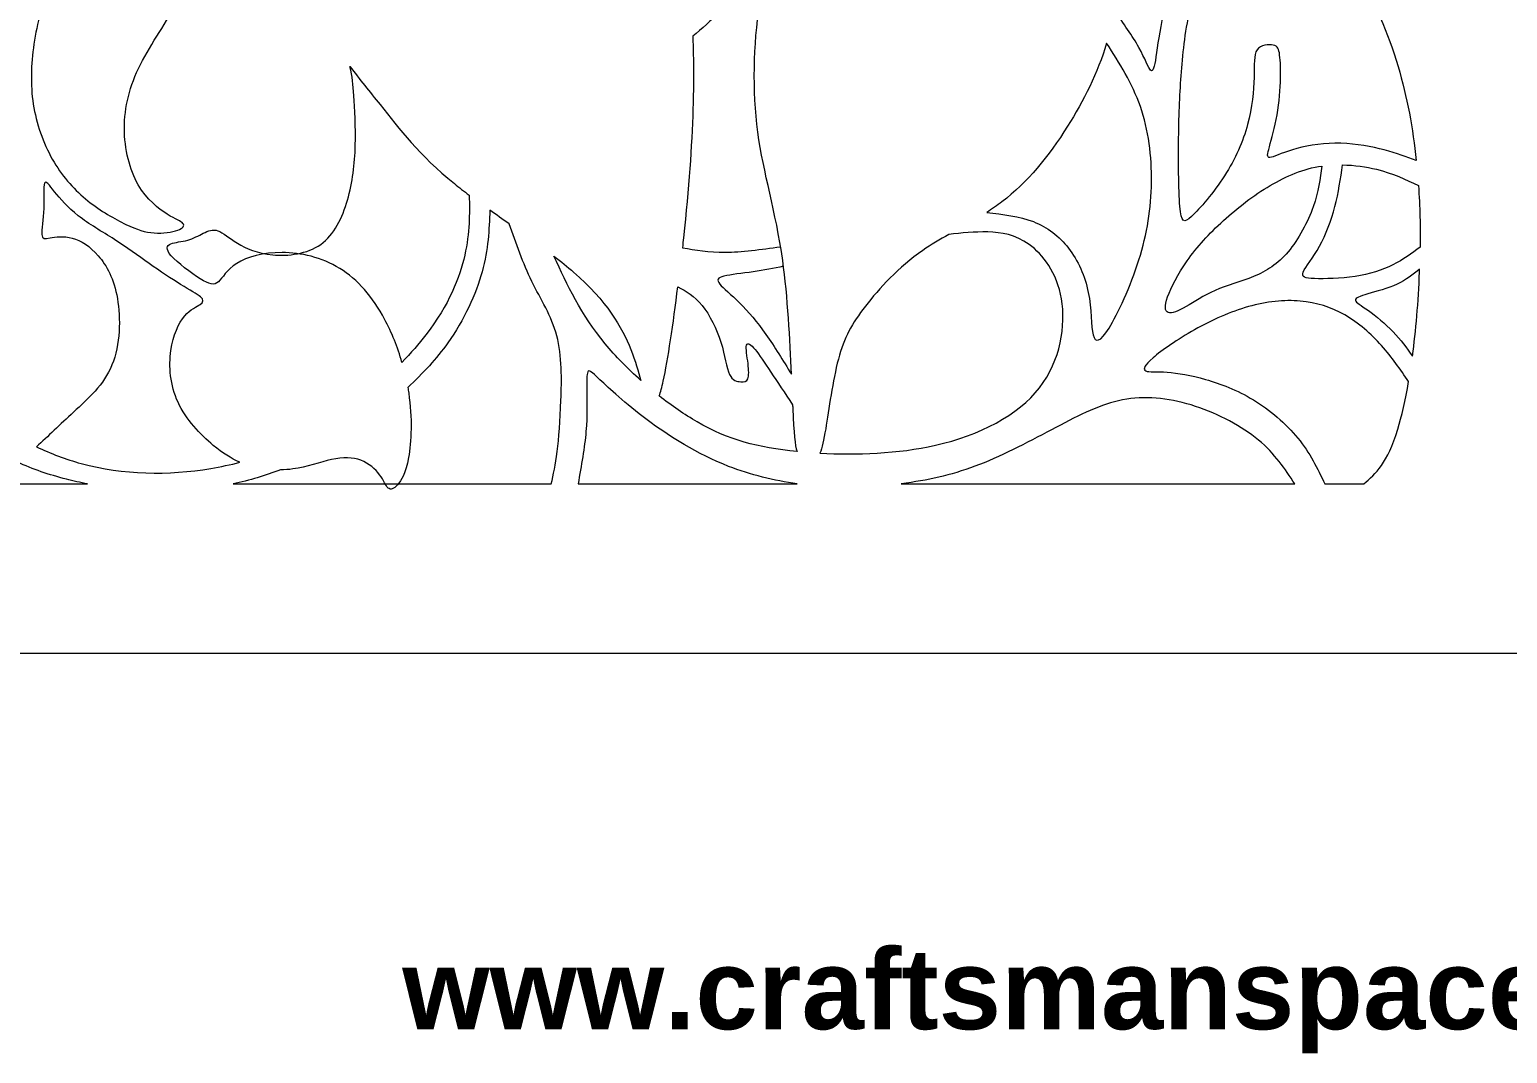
# Model space of a CAD drawing. Header units: millimetres. Extents: x -101 to 100, y -2 to 86.
# Drawn here: x -55.9 to -0.8, y -2.1 to 36.1 of the extents above; entities that cross this region are included whole.
import ezdxf

# ---------------------------------------------------------------- set-up
doc = ezdxf.new("R2010")
doc.units = ezdxf.units.MM
doc.header["$MEASUREMENT"] = 0
doc.layers.add('Layer 1', color=7, linetype='Continuous')

msp = doc.modelspace()

# ---------------------------------------------------------------- linework, layer by layer
at = {"layer": 'Layer 1', "lineweight": 9}
for points, knots in [([(-0.752, 86.205), (-3.659, 86.205), (-6.567, 86.205), (-11.62, 85.466), (-11.62, 85.466), (-16.674, 84.728), (-23.874, 83.251), (-31.419, 81.174), (-31.419, 81.174), (-38.965, 79.097), (-46.857, 76.421), (-54.61, 74.436), (-54.61, 74.436), (-62.364, 72.452), (-69.979, 71.159), (-76.671, 71.113), (-76.671, 71.113), (-83.363, 71.067), (-89.132, 72.267), (-93.101, 73.536), (-93.101, 73.536), (-97.07, 74.805), (-99.239, 76.144), (-101.408, 77.482), (-101.408, 77.482), (-101.408, 77.482), (-101.408, 12.824), (-101.408, 12.824), (-101.408, 12.824), (-101.408, 12.824), (-0.752, 12.824), (-0.752, 12.824), (-0.752, 12.824), (-0.752, 12.824), (99.904, 12.824), (99.904, 12.824), (99.904, 12.824), (99.904, 12.824), (99.904, 77.482), (99.904, 77.482), (99.904, 77.482), (97.735, 76.144), (95.566, 74.805), (91.597, 73.536), (91.597, 73.536), (87.628, 72.267), (81.859, 71.067), (75.167, 71.113), (75.167, 71.113), (68.475, 71.159), (60.86, 72.452), (53.106, 74.436), (53.106, 74.436), (45.353, 76.421), (37.461, 79.097), (29.915, 81.174), (29.915, 81.174), (22.37, 83.251), (15.17, 84.728), (10.116, 85.466), (10.116, 85.466), (5.063, 86.205), (2.155, 86.205), (-0.752, 86.205)], [0, 0, 0, 0, 0.058824, 0.058824, 0.058824, 0.058824, 0.117647, 0.117647, 0.117647, 0.117647, 0.176471, 0.176471, 0.176471, 0.176471, 0.235294, 0.235294, 0.235294, 0.235294, 0.294118, 0.294118, 0.294118, 0.294118, 0.352941, 0.352941, 0.352941, 0.352941, 0.411765, 0.411765, 0.411765, 0.411765, 0.470588, 0.470588, 0.470588, 0.470588, 0.529412, 0.529412, 0.529412, 0.529412, 0.588235, 0.588235, 0.588235, 0.588235, 0.647059, 0.647059, 0.647059, 0.647059, 0.705882, 0.705882, 0.705882, 0.705882, 0.764706, 0.764706, 0.764706, 0.764706, 0.823529, 0.823529, 0.823529, 0.823529, 0.882353, 0.882353, 0.882353, 0.882353, 1, 1, 1, 1]), ([(-9.144, 42.218), (-9.57, 42), (-9.996, 41.782), (-10.379, 41.503), (-10.379, 41.503), (-10.762, 41.224), (-11.102, 40.884), (-11.336, 40.659), (-11.336, 40.659), (-11.57, 40.434), (-11.697, 40.324), (-11.795, 40.342), (-11.795, 40.342), (-11.893, 40.359), (-11.962, 40.503), (-12.037, 40.74), (-12.037, 40.74), (-12.112, 40.976), (-12.193, 41.305), (-12.23, 41.608), (-12.23, 41.608), (-12.268, 41.911), (-12.262, 42.188), (-12.308, 42.332), (-12.308, 42.332), (-12.354, 42.476), (-12.452, 42.488), (-12.582, 42.482), (-12.582, 42.482), (-12.712, 42.476), (-12.874, 42.453), (-12.943, 42.309), (-12.943, 42.309), (-13.012, 42.165), (-12.989, 41.899), (-12.925, 41.576), (-12.925, 41.576), (-12.862, 41.253), (-12.758, 40.872), (-12.672, 40.503), (-12.672, 40.503), (-12.585, 40.134), (-12.516, 39.776), (-12.576, 39.439), (-12.576, 39.439), (-12.637, 39.101), (-12.827, 38.784), (-13.032, 38.328), (-13.032, 38.328), (-13.237, 37.873), (-13.456, 37.278), (-13.6, 36.687), (-13.6, 36.687), (-13.745, 36.096), (-13.814, 35.507), (-13.874, 35.115), (-13.874, 35.115), (-13.935, 34.723), (-13.987, 34.526), (-14.073, 34.607), (-14.073, 34.607), (-14.16, 34.688), (-14.281, 35.046), (-14.514, 35.465), (-14.514, 35.465), (-14.746, 35.885), (-15.091, 36.366), (-15.435, 36.847), (-15.435, 36.847), (-15.253, 37.994), (-15.275, 39.151), (-15.422, 40.061), (-15.422, 40.061), (-15.595, 41.134), (-15.941, 41.86), (-16.131, 42.328), (-16.131, 42.328), (-16.322, 42.795), (-16.356, 43.003), (-16.287, 43.135), (-16.287, 43.135), (-16.218, 43.268), (-16.045, 43.326), (-15.756, 43.228), (-15.756, 43.228), (-15.468, 43.13), (-15.064, 42.876), (-14.885, 42.916), (-14.885, 42.916), (-14.706, 42.956), (-14.753, 43.291), (-14.937, 43.666), (-14.937, 43.666), (-15.122, 44.041), (-15.445, 44.456), (-15.756, 44.987), (-15.756, 44.987), (-16.068, 45.518), (-16.368, 46.164), (-16.714, 46.741), (-16.714, 46.741), (-16.931, 47.103), (-17.166, 47.438), (-17.494, 47.705), (-17.494, 47.705), (-17.361, 47.674), (-17.23, 47.641), (-17.1, 47.606), (-17.1, 47.606), (-15.652, 47.22), (-14.429, 46.643), (-12.992, 45.639), (-12.992, 45.639), (-11.556, 44.635), (-9.906, 43.204), (-8.412, 41.358), (-8.412, 41.358), (-6.918, 39.512), (-5.579, 37.251), (-4.835, 34.753), (-4.835, 34.753), (-4.496, 33.613), (-4.28, 32.424), (-4.154, 31.236), (-4.154, 31.236), (-4.519, 31.374), (-4.883, 31.511), (-5.35, 31.634), (-5.35, 31.634), (-5.818, 31.757), (-6.389, 31.867), (-6.972, 31.881), (-6.972, 31.881), (-7.555, 31.896), (-8.149, 31.815), (-8.61, 31.691), (-8.61, 31.691), (-9.072, 31.567), (-9.401, 31.4), (-9.565, 31.359), (-9.565, 31.359), (-9.729, 31.319), (-9.729, 31.406), (-9.666, 31.654), (-9.666, 31.654), (-9.602, 31.902), (-9.476, 32.311), (-9.386, 32.77), (-9.386, 32.77), (-9.297, 33.228), (-9.245, 33.736), (-9.227, 34.166), (-9.227, 34.166), (-9.21, 34.596), (-9.228, 34.948), (-9.256, 35.176), (-9.256, 35.176), (-9.285, 35.403), (-9.326, 35.507), (-9.496, 35.548), (-9.496, 35.548), (-9.666, 35.588), (-9.966, 35.565), (-10.099, 35.375), (-10.099, 35.375), (-10.231, 35.184), (-10.197, 34.826), (-10.208, 34.336), (-10.208, 34.336), (-10.22, 33.846), (-10.278, 33.223), (-10.451, 32.585), (-10.451, 32.585), (-10.624, 31.948), (-10.912, 31.296), (-11.316, 30.667), (-11.316, 30.667), (-11.72, 30.038), (-12.239, 29.432), (-12.542, 29.153), (-12.542, 29.153), (-12.845, 28.873), (-12.931, 28.919), (-12.98, 29.528), (-12.98, 29.528), (-13.029, 30.136), (-13.041, 31.307), (-13.026, 32.251), (-13.026, 32.251), (-13.012, 33.194), (-12.972, 33.909), (-12.908, 34.694), (-12.908, 34.694), (-12.845, 35.478), (-12.758, 36.332), (-12.519, 37.16), (-12.519, 37.16), (-12.279, 37.988), (-11.887, 38.79), (-11.44, 39.421), (-11.44, 39.421), (-10.993, 40.053), (-10.491, 40.515), (-10.021, 40.862), (-10.021, 40.862), (-9.551, 41.21), (-9.114, 41.444), (-8.676, 41.678)], [0, 0, 0, 0, 0.018868, 0.018868, 0.018868, 0.018868, 0.037736, 0.037736, 0.037736, 0.037736, 0.056604, 0.056604, 0.056604, 0.056604, 0.075472, 0.075472, 0.075472, 0.075472, 0.09434, 0.09434, 0.09434, 0.09434, 0.113208, 0.113208, 0.113208, 0.113208, 0.132075, 0.132075, 0.132075, 0.132075, 0.150943, 0.150943, 0.150943, 0.150943, 0.169811, 0.169811, 0.169811, 0.169811, 0.188679, 0.188679, 0.188679, 0.188679, 0.207547, 0.207547, 0.207547, 0.207547, 0.226415, 0.226415, 0.226415, 0.226415, 0.245283, 0.245283, 0.245283, 0.245283, 0.264151, 0.264151, 0.264151, 0.264151, 0.283019, 0.283019, 0.283019, 0.283019, 0.301887, 0.301887, 0.301887, 0.301887, 0.320755, 0.320755, 0.320755, 0.320755, 0.339623, 0.339623, 0.339623, 0.339623, 0.358491, 0.358491, 0.358491, 0.358491, 0.377358, 0.377358, 0.377358, 0.377358, 0.396226, 0.396226, 0.396226, 0.396226, 0.415094, 0.415094, 0.415094, 0.415094, 0.433962, 0.433962, 0.433962, 0.433962, 0.45283, 0.45283, 0.45283, 0.45283, 0.471698, 0.471698, 0.471698, 0.471698, 0.490566, 0.490566, 0.490566, 0.490566, 0.509434, 0.509434, 0.509434, 0.509434, 0.528302, 0.528302, 0.528302, 0.528302, 0.54717, 0.54717, 0.54717, 0.54717, 0.566038, 0.566038, 0.566038, 0.566038, 0.584906, 0.584906, 0.584906, 0.584906, 0.603774, 0.603774, 0.603774, 0.603774, 0.622642, 0.622642, 0.622642, 0.622642, 0.641509, 0.641509, 0.641509, 0.641509, 0.660377, 0.660377, 0.660377, 0.660377, 0.679245, 0.679245, 0.679245, 0.679245, 0.698113, 0.698113, 0.698113, 0.698113, 0.716981, 0.716981, 0.716981, 0.716981, 0.735849, 0.735849, 0.735849, 0.735849, 0.754717, 0.754717, 0.754717, 0.754717, 0.773585, 0.773585, 0.773585, 0.773585, 0.792453, 0.792453, 0.792453, 0.792453, 0.811321, 0.811321, 0.811321, 0.811321, 0.830189, 0.830189, 0.830189, 0.830189, 0.849057, 0.849057, 0.849057, 0.849057, 0.867925, 0.867925, 0.867925, 0.867925, 0.886792, 0.886792, 0.886792, 0.886792, 0.90566, 0.90566, 0.90566, 0.90566, 0.924528, 0.924528, 0.924528, 0.924528, 0.943396, 0.943396, 0.943396, 0.943396, 0.962264, 0.962264, 0.962264, 0.962264, 1, 1, 1, 1]), ([(-45.871, 41.159), (-45.861, 40.599), (-45.829, 40.022), (-45.766, 39.466), (-45.766, 39.466), (-45.683, 38.723), (-45.544, 38.016), (-45.334, 37.352), (-45.334, 37.352), (-45.812, 37.86), (-46.402, 38.345), (-46.974, 38.725), (-46.974, 38.725), (-47.764, 39.25), (-48.52, 39.573), (-49.033, 39.717), (-49.033, 39.717), (-49.547, 39.862), (-49.818, 39.827), (-49.925, 39.691), (-49.925, 39.691), (-50.031, 39.556), (-49.974, 39.319), (-49.985, 38.898), (-49.985, 38.898), (-49.997, 38.477), (-50.078, 37.871), (-50.424, 37.159), (-50.424, 37.159), (-50.77, 36.446), (-51.381, 35.627), (-51.785, 34.822), (-51.785, 34.822), (-52.189, 34.018), (-52.385, 33.227), (-52.385, 32.445), (-52.385, 32.445), (-52.385, 31.664), (-52.189, 30.891), (-51.869, 30.334), (-51.869, 30.334), (-51.549, 29.777), (-51.104, 29.437), (-50.784, 29.235), (-50.784, 29.235), (-50.464, 29.033), (-50.268, 28.97), (-50.199, 28.889), (-50.199, 28.889), (-50.129, 28.808), (-50.187, 28.71), (-50.392, 28.635), (-50.392, 28.635), (-50.597, 28.56), (-50.949, 28.508), (-51.277, 28.531), (-51.277, 28.531), (-51.606, 28.554), (-51.912, 28.653), (-52.327, 28.852), (-52.327, 28.852), (-52.743, 29.05), (-53.268, 29.35), (-53.747, 29.734), (-53.747, 29.734), (-54.225, 30.118), (-54.658, 30.585), (-55.01, 31.176), (-55.01, 31.176), (-55.362, 31.768), (-55.633, 32.483), (-55.763, 33.21), (-55.763, 33.21), (-55.893, 33.937), (-55.881, 34.675), (-55.78, 35.445), (-55.78, 35.445), (-55.679, 36.215), (-55.489, 37.017), (-55.192, 37.71), (-55.192, 37.71), (-54.895, 38.402), (-54.491, 38.985), (-54.035, 39.458), (-54.035, 39.458), (-53.579, 39.931), (-53.072, 40.294), (-52.466, 40.594), (-52.466, 40.594), (-51.86, 40.894), (-51.156, 41.131), (-50.425, 41.255), (-50.425, 41.255), (-49.694, 41.379), (-48.935, 41.39), (-48.171, 41.356), (-48.171, 41.356), (-47.408, 41.321), (-46.639, 41.24), (-45.871, 41.159)], [0, 0, 0, 0, 0.038462, 0.038462, 0.038462, 0.038462, 0.076923, 0.076923, 0.076923, 0.076923, 0.115385, 0.115385, 0.115385, 0.115385, 0.153846, 0.153846, 0.153846, 0.153846, 0.192308, 0.192308, 0.192308, 0.192308, 0.230769, 0.230769, 0.230769, 0.230769, 0.269231, 0.269231, 0.269231, 0.269231, 0.307692, 0.307692, 0.307692, 0.307692, 0.346154, 0.346154, 0.346154, 0.346154, 0.384615, 0.384615, 0.384615, 0.384615, 0.423077, 0.423077, 0.423077, 0.423077, 0.461538, 0.461538, 0.461538, 0.461538, 0.5, 0.5, 0.5, 0.5, 0.538462, 0.538462, 0.538462, 0.538462, 0.576923, 0.576923, 0.576923, 0.576923, 0.615385, 0.615385, 0.615385, 0.615385, 0.653846, 0.653846, 0.653846, 0.653846, 0.692308, 0.692308, 0.692308, 0.692308, 0.730769, 0.730769, 0.730769, 0.730769, 0.769231, 0.769231, 0.769231, 0.769231, 0.807692, 0.807692, 0.807692, 0.807692, 0.846154, 0.846154, 0.846154, 0.846154, 0.884615, 0.884615, 0.884615, 0.884615, 0.923077, 0.923077, 0.923077, 0.923077, 1, 1, 1, 1]), ([(-27.779, 27.288), (-28.142, 27.212), (-28.506, 27.136), (-28.91, 27.078), (-28.91, 27.078), (-29.313, 27.02), (-29.758, 26.98), (-30, 26.919), (-30, 26.919), (-30.242, 26.859), (-30.283, 26.778), (-30.156, 26.622), (-30.156, 26.622), (-30.029, 26.466), (-29.735, 26.236), (-29.417, 25.918), (-29.417, 25.918), (-29.1, 25.601), (-28.76, 25.197), (-28.434, 24.739), (-28.434, 24.739), (-28.108, 24.28), (-27.796, 23.767), (-27.484, 23.255), (-27.484, 23.255), (-27.537, 24.539), (-27.619, 26.147), (-27.807, 27.502), (-27.807, 27.502), (-28.067, 29.365), (-28.529, 30.749), (-28.736, 32.301), (-28.736, 32.301), (-28.944, 33.853), (-28.898, 35.572), (-28.673, 37.066), (-28.673, 37.066), (-28.555, 37.848), (-28.388, 38.569), (-28.169, 39.244), (-28.169, 39.244), (-28.33, 39.34), (-28.491, 39.436), (-28.609, 39.516), (-28.609, 39.516), (-28.727, 39.596), (-28.803, 39.66), (-28.863, 39.616), (-28.863, 39.616), (-28.924, 39.573), (-28.97, 39.423), (-29.033, 39.143), (-29.033, 39.143), (-29.097, 38.863), (-29.177, 38.454), (-29.362, 38.033), (-29.362, 38.033), (-29.547, 37.612), (-29.835, 37.179), (-30.154, 36.818), (-30.154, 36.818), (-30.472, 36.457), (-30.821, 36.168), (-31.169, 35.879), (-31.169, 35.879), (-31.125, 34.962), (-31.131, 34.077), (-31.159, 33.184), (-31.159, 33.184), (-31.205, 31.73), (-31.309, 30.253), (-31.511, 28.355), (-31.511, 28.355), (-31.524, 28.232), (-31.538, 28.108), (-31.552, 27.982), (-31.552, 27.982), (-31.061, 27.894), (-30.571, 27.806), (-29.96, 27.812), (-29.96, 27.812), (-29.349, 27.818), (-28.618, 27.918), (-27.886, 28.018)], [0, 0, 0, 0, 0.045455, 0.045455, 0.045455, 0.045455, 0.090909, 0.090909, 0.090909, 0.090909, 0.136364, 0.136364, 0.136364, 0.136364, 0.181818, 0.181818, 0.181818, 0.181818, 0.227273, 0.227273, 0.227273, 0.227273, 0.272727, 0.272727, 0.272727, 0.272727, 0.318182, 0.318182, 0.318182, 0.318182, 0.363636, 0.363636, 0.363636, 0.363636, 0.409091, 0.409091, 0.409091, 0.409091, 0.454545, 0.454545, 0.454545, 0.454545, 0.5, 0.5, 0.5, 0.5, 0.545455, 0.545455, 0.545455, 0.545455, 0.590909, 0.590909, 0.590909, 0.590909, 0.636364, 0.636364, 0.636364, 0.636364, 0.681818, 0.681818, 0.681818, 0.681818, 0.727273, 0.727273, 0.727273, 0.727273, 0.772727, 0.772727, 0.772727, 0.772727, 0.818182, 0.818182, 0.818182, 0.818182, 0.863636, 0.863636, 0.863636, 0.863636, 0.909091, 0.909091, 0.909091, 0.909091, 1, 1, 1, 1]), ([(-20.19, 29.298), (-19.997, 29.422), (-19.806, 29.553), (-19.622, 29.694), (-19.622, 29.694), (-18.675, 30.415), (-17.879, 31.396), (-17.175, 32.515), (-17.175, 32.515), (-16.58, 33.462), (-16.05, 34.509), (-15.716, 35.619), (-15.716, 35.619), (-15.238, 34.872), (-14.76, 34.125), (-14.457, 33.256), (-14.457, 33.256), (-14.155, 32.386), (-14.028, 31.394), (-14.039, 30.425), (-14.039, 30.425), (-14.051, 29.456), (-14.201, 28.509), (-14.512, 27.523), (-14.512, 27.523), (-14.824, 26.537), (-15.297, 25.51), (-15.626, 24.979), (-15.626, 24.979), (-15.954, 24.448), (-16.139, 24.413), (-16.22, 24.725), (-16.22, 24.725), (-16.301, 25.037), (-16.277, 25.694), (-16.399, 26.311), (-16.399, 26.311), (-16.52, 26.929), (-16.785, 27.506), (-17.137, 27.961), (-17.137, 27.961), (-17.489, 28.417), (-17.927, 28.752), (-18.451, 28.954), (-18.451, 28.954), (-18.974, 29.157), (-19.582, 29.227), (-20.19, 29.298)], [0, 0, 0, 0, 0.076923, 0.076923, 0.076923, 0.076923, 0.153846, 0.153846, 0.153846, 0.153846, 0.230769, 0.230769, 0.230769, 0.230769, 0.307692, 0.307692, 0.307692, 0.307692, 0.384615, 0.384615, 0.384615, 0.384615, 0.461538, 0.461538, 0.461538, 0.461538, 0.538462, 0.538462, 0.538462, 0.538462, 0.615385, 0.615385, 0.615385, 0.615385, 0.692308, 0.692308, 0.692308, 0.692308, 0.769231, 0.769231, 0.769231, 0.769231, 0.846154, 0.846154, 0.846154, 0.846154, 1, 1, 1, 1]), ([(-42.021, 23.697), (-41.689, 24.043), (-41.388, 24.39), (-41.129, 24.727), (-41.129, 24.727), (-40.264, 25.851), (-39.871, 26.855), (-39.68, 27.704), (-39.68, 27.704), (-39.489, 28.553), (-39.499, 29.247), (-39.51, 29.941), (-39.51, 29.941), (-39.704, 30.087), (-39.891, 30.232), (-40.067, 30.375), (-40.067, 30.375), (-41.382, 31.442), (-42.109, 32.411), (-42.841, 33.328), (-42.841, 33.328), (-43.225, 33.808), (-43.61, 34.274), (-43.963, 34.752), (-43.963, 34.752), (-43.872, 34.352), (-43.847, 34.093), (-43.817, 33.66), (-43.817, 33.66), (-43.784, 33.181), (-43.744, 32.489), (-43.764, 31.799), (-43.764, 31.799), (-43.784, 31.11), (-43.865, 30.423), (-44.055, 29.763), (-44.055, 29.763), (-44.246, 29.102), (-44.546, 28.468), (-45.053, 28.107), (-45.053, 28.107), (-45.561, 27.747), (-46.276, 27.66), (-46.848, 27.712), (-46.848, 27.712), (-47.419, 27.764), (-47.846, 27.954), (-48.166, 28.15), (-48.166, 28.15), (-48.486, 28.346), (-48.699, 28.548), (-48.893, 28.615), (-48.893, 28.615), (-49.086, 28.681), (-49.259, 28.612), (-49.438, 28.522), (-49.438, 28.522), (-49.617, 28.433), (-49.802, 28.323), (-50.021, 28.263), (-50.021, 28.263), (-50.24, 28.202), (-50.494, 28.191), (-50.65, 28.124), (-50.65, 28.124), (-50.806, 28.058), (-50.863, 27.937), (-50.635, 27.68), (-50.635, 27.68), (-50.408, 27.423), (-49.894, 27.031), (-49.551, 26.818), (-49.551, 26.818), (-49.208, 26.604), (-49.035, 26.569), (-48.876, 26.708), (-48.876, 26.708), (-48.717, 26.846), (-48.573, 27.158), (-48.192, 27.397), (-48.192, 27.397), (-47.812, 27.637), (-47.194, 27.804), (-46.496, 27.801), (-46.496, 27.801), (-45.798, 27.798), (-45.019, 27.625), (-44.347, 27.21), (-44.347, 27.21), (-43.675, 26.795), (-43.11, 26.137), (-42.669, 25.312), (-42.669, 25.312), (-42.404, 24.818), (-42.184, 24.264), (-42.021, 23.697)], [0, 0, 0, 0, 0.04, 0.04, 0.04, 0.04, 0.08, 0.08, 0.08, 0.08, 0.12, 0.12, 0.12, 0.12, 0.16, 0.16, 0.16, 0.16, 0.2, 0.2, 0.2, 0.2, 0.24, 0.24, 0.24, 0.24, 0.28, 0.28, 0.28, 0.28, 0.32, 0.32, 0.32, 0.32, 0.36, 0.36, 0.36, 0.36, 0.4, 0.4, 0.4, 0.4, 0.44, 0.44, 0.44, 0.44, 0.48, 0.48, 0.48, 0.48, 0.52, 0.52, 0.52, 0.52, 0.56, 0.56, 0.56, 0.56, 0.6, 0.6, 0.6, 0.6, 0.64, 0.64, 0.64, 0.64, 0.68, 0.68, 0.68, 0.68, 0.72, 0.72, 0.72, 0.72, 0.76, 0.76, 0.76, 0.76, 0.8, 0.8, 0.8, 0.8, 0.84, 0.84, 0.84, 0.84, 0.88, 0.88, 0.88, 0.88, 0.92, 0.92, 0.92, 0.92, 1, 1, 1, 1]), ([(-7.681, 31.031), (-8.367, 30.933), (-8.996, 30.667), (-9.61, 30.304), (-9.61, 30.304), (-10.225, 29.94), (-10.825, 29.479), (-11.355, 28.994), (-11.355, 28.994), (-11.886, 28.51), (-12.348, 28.002), (-12.705, 27.497), (-12.705, 27.497), (-13.063, 26.992), (-13.317, 26.49), (-13.438, 26.144), (-13.438, 26.144), (-13.559, 25.798), (-13.548, 25.608), (-13.418, 25.562), (-13.418, 25.562), (-13.288, 25.515), (-13.04, 25.614), (-12.743, 25.784), (-12.743, 25.784), (-12.446, 25.954), (-12.1, 26.196), (-11.664, 26.384), (-11.664, 26.384), (-11.229, 26.571), (-10.704, 26.704), (-10.228, 26.903), (-10.228, 26.903), (-9.752, 27.102), (-9.325, 27.367), (-8.938, 27.829), (-8.938, 27.829), (-8.552, 28.29), (-8.206, 28.948), (-8.003, 29.514), (-8.003, 29.514), (-7.8, 30.081), (-7.74, 30.556), (-7.681, 31.031)], [0, 0, 0, 0, 0.083333, 0.083333, 0.083333, 0.083333, 0.166667, 0.166667, 0.166667, 0.166667, 0.25, 0.25, 0.25, 0.25, 0.333333, 0.333333, 0.333333, 0.333333, 0.416667, 0.416667, 0.416667, 0.416667, 0.5, 0.5, 0.5, 0.5, 0.583333, 0.583333, 0.583333, 0.583333, 0.666667, 0.666667, 0.666667, 0.666667, 0.75, 0.75, 0.75, 0.75, 0.833333, 0.833333, 0.833333, 0.833333, 1, 1, 1, 1]), ([(-4.074, 30.3), (-4.551, 30.53), (-5.028, 30.76), (-5.639, 30.91), (-5.639, 30.91), (-6.025, 31.004), (-6.464, 31.067), (-6.908, 31.075), (-6.908, 31.075), (-6.983, 30.557), (-7.058, 30.038), (-7.193, 29.516), (-7.193, 29.516), (-7.329, 28.994), (-7.525, 28.469), (-7.767, 28.037), (-7.767, 28.037), (-8.01, 27.604), (-8.298, 27.263), (-8.376, 27.073), (-8.376, 27.073), (-8.454, 26.883), (-8.321, 26.842), (-7.952, 26.828), (-7.952, 26.828), (-7.583, 26.814), (-6.977, 26.825), (-6.438, 26.909), (-6.438, 26.909), (-5.898, 26.992), (-5.425, 27.148), (-5.032, 27.341), (-5.032, 27.341), (-4.638, 27.534), (-4.325, 27.765), (-4.011, 27.996), (-4.011, 27.996), (-4.003, 28.748), (-4.021, 29.521), (-4.074, 30.3)], [0, 0, 0, 0, 0.090909, 0.090909, 0.090909, 0.090909, 0.181818, 0.181818, 0.181818, 0.181818, 0.272727, 0.272727, 0.272727, 0.272727, 0.363636, 0.363636, 0.363636, 0.363636, 0.454545, 0.454545, 0.454545, 0.454545, 0.545455, 0.545455, 0.545455, 0.545455, 0.636364, 0.636364, 0.636364, 0.636364, 0.727273, 0.727273, 0.727273, 0.727273, 0.818182, 0.818182, 0.818182, 0.818182, 1, 1, 1, 1]), ([(-48.072, 19.969), (-48.427, 19.876), (-48.788, 19.798), (-49.156, 19.736), (-49.156, 19.736), (-50.734, 19.471), (-52.436, 19.494), (-53.996, 19.921), (-53.996, 19.921), (-54.574, 20.079), (-55.133, 20.293), (-55.669, 20.547), (-55.669, 20.547), (-55.245, 20.924), (-54.784, 21.377), (-54.282, 21.842), (-54.282, 21.842), (-53.742, 22.341), (-53.154, 22.854), (-52.848, 23.604), (-52.848, 23.604), (-52.542, 24.354), (-52.519, 25.341), (-52.646, 26.082), (-52.646, 26.082), (-52.773, 26.823), (-53.05, 27.32), (-53.359, 27.677), (-53.359, 27.677), (-53.667, 28.035), (-54.008, 28.254), (-54.331, 28.341), (-54.331, 28.341), (-54.654, 28.427), (-54.96, 28.381), (-55.159, 28.346), (-55.159, 28.346), (-55.358, 28.312), (-55.45, 28.289), (-55.464, 28.47), (-55.464, 28.47), (-55.479, 28.652), (-55.415, 29.039), (-55.398, 29.442), (-55.398, 29.442), (-55.381, 29.846), (-55.41, 30.267), (-55.363, 30.389), (-55.363, 30.389), (-55.317, 30.51), (-55.196, 30.331), (-54.991, 30.074), (-54.991, 30.074), (-54.786, 29.818), (-54.498, 29.483), (-54.106, 29.174), (-54.106, 29.174), (-53.713, 28.866), (-53.217, 28.583), (-52.759, 28.289), (-52.759, 28.289), (-52.3, 27.994), (-51.879, 27.689), (-51.461, 27.395), (-51.461, 27.395), (-51.042, 27.1), (-50.627, 26.817), (-50.284, 26.607), (-50.284, 26.607), (-49.94, 26.396), (-49.669, 26.258), (-49.542, 26.146), (-49.542, 26.146), (-49.415, 26.033), (-49.433, 25.946), (-49.557, 25.863), (-49.557, 25.863), (-49.681, 25.779), (-49.912, 25.698), (-50.134, 25.433), (-50.134, 25.433), (-50.356, 25.168), (-50.569, 24.718), (-50.65, 24.138), (-50.65, 24.138), (-50.731, 23.558), (-50.679, 22.849), (-50.382, 22.208), (-50.382, 22.208), (-50.085, 21.568), (-49.542, 20.997), (-49.066, 20.599), (-49.066, 20.599), (-48.719, 20.308), (-48.406, 20.109), (-48.072, 19.969)], [0, 0, 0, 0, 0.04, 0.04, 0.04, 0.04, 0.08, 0.08, 0.08, 0.08, 0.12, 0.12, 0.12, 0.12, 0.16, 0.16, 0.16, 0.16, 0.2, 0.2, 0.2, 0.2, 0.24, 0.24, 0.24, 0.24, 0.28, 0.28, 0.28, 0.28, 0.32, 0.32, 0.32, 0.32, 0.36, 0.36, 0.36, 0.36, 0.4, 0.4, 0.4, 0.4, 0.44, 0.44, 0.44, 0.44, 0.48, 0.48, 0.48, 0.48, 0.52, 0.52, 0.52, 0.52, 0.56, 0.56, 0.56, 0.56, 0.6, 0.6, 0.6, 0.6, 0.64, 0.64, 0.64, 0.64, 0.68, 0.68, 0.68, 0.68, 0.72, 0.72, 0.72, 0.72, 0.76, 0.76, 0.76, 0.76, 0.8, 0.8, 0.8, 0.8, 0.84, 0.84, 0.84, 0.84, 0.88, 0.88, 0.88, 0.88, 0.92, 0.92, 0.92, 0.92, 1, 1, 1, 1]), ([(-38.743, 29.382), (-38.505, 29.213), (-38.263, 29.043), (-38.021, 28.872), (-38.021, 28.872), (-37.762, 28.136), (-37.504, 27.399), (-37.173, 26.725), (-37.173, 26.725), (-36.842, 26.051), (-36.438, 25.439), (-36.241, 24.689), (-36.241, 24.689), (-36.045, 23.939), (-36.057, 23.051), (-36.086, 22.284), (-36.086, 22.284), (-36.115, 21.516), (-36.161, 20.87), (-36.224, 20.37), (-36.224, 20.37), (-36.288, 19.869), (-36.368, 19.513), (-36.449, 19.158), (-36.449, 19.158), (-36.449, 19.158), (-48.328, 19.158), (-48.328, 19.158), (-48.328, 19.158), (-47.712, 19.291), (-47.119, 19.47), (-46.556, 19.686), (-46.556, 19.686), (-46.402, 19.686), (-46.248, 19.696), (-46.098, 19.716), (-46.098, 19.716), (-45.568, 19.785), (-45.077, 19.976), (-44.65, 20.068), (-44.65, 20.068), (-44.223, 20.16), (-43.86, 20.154), (-43.557, 20.042), (-43.557, 20.042), (-43.254, 19.93), (-43.012, 19.71), (-42.856, 19.5), (-42.856, 19.5), (-42.7, 19.289), (-42.631, 19.087), (-42.539, 19.006), (-42.539, 19.006), (-42.447, 18.926), (-42.331, 18.966), (-42.19, 19.125), (-42.19, 19.125), (-42.048, 19.283), (-41.881, 19.56), (-41.777, 20.143), (-41.777, 20.143), (-41.673, 20.726), (-41.633, 21.614), (-41.771, 22.554), (-41.771, 22.554), (-41.782, 22.624), (-41.793, 22.694), (-41.805, 22.764), (-41.805, 22.764), (-41.232, 23.292), (-40.73, 23.836), (-40.31, 24.427), (-40.31, 24.427), (-39.698, 25.286), (-39.26, 26.244), (-39.027, 27.086), (-39.027, 27.086), (-38.795, 27.928), (-38.769, 28.655), (-38.743, 29.382)], [0, 0, 0, 0, 0.047619, 0.047619, 0.047619, 0.047619, 0.095238, 0.095238, 0.095238, 0.095238, 0.142857, 0.142857, 0.142857, 0.142857, 0.190476, 0.190476, 0.190476, 0.190476, 0.238095, 0.238095, 0.238095, 0.238095, 0.285714, 0.285714, 0.285714, 0.285714, 0.333333, 0.333333, 0.333333, 0.333333, 0.380952, 0.380952, 0.380952, 0.380952, 0.428571, 0.428571, 0.428571, 0.428571, 0.47619, 0.47619, 0.47619, 0.47619, 0.52381, 0.52381, 0.52381, 0.52381, 0.571429, 0.571429, 0.571429, 0.571429, 0.619048, 0.619048, 0.619048, 0.619048, 0.666667, 0.666667, 0.666667, 0.666667, 0.714286, 0.714286, 0.714286, 0.714286, 0.761905, 0.761905, 0.761905, 0.761905, 0.809524, 0.809524, 0.809524, 0.809524, 0.857143, 0.857143, 0.857143, 0.857143, 0.904762, 0.904762, 0.904762, 0.904762, 1, 1, 1, 1]), ([(-26.418, 20.307), (-26.341, 20.504), (-26.275, 20.798), (-26.204, 21.219), (-26.204, 21.219), (-26.083, 21.935), (-25.944, 23.019), (-25.731, 23.821), (-25.731, 23.821), (-25.517, 24.623), (-25.229, 25.142), (-24.721, 25.8), (-24.721, 25.8), (-24.214, 26.457), (-23.486, 27.254), (-22.575, 27.882), (-22.575, 27.882), (-22.269, 28.093), (-21.942, 28.286), (-21.607, 28.475), (-21.607, 28.475), (-21.126, 28.529), (-20.646, 28.583), (-20.146, 28.569), (-20.146, 28.569), (-19.647, 28.556), (-19.127, 28.475), (-18.608, 28.1), (-18.608, 28.1), (-18.089, 27.725), (-17.57, 27.056), (-17.402, 26.069), (-17.402, 26.069), (-17.235, 25.083), (-17.42, 23.779), (-18.222, 22.752), (-18.222, 22.752), (-19.024, 21.725), (-20.443, 20.975), (-22.11, 20.6), (-22.11, 20.6), (-23.5, 20.288), (-25.064, 20.236), (-26.418, 20.307)], [0, 0, 0, 0, 0.083333, 0.083333, 0.083333, 0.083333, 0.166667, 0.166667, 0.166667, 0.166667, 0.25, 0.25, 0.25, 0.25, 0.333333, 0.333333, 0.333333, 0.333333, 0.416667, 0.416667, 0.416667, 0.416667, 0.5, 0.5, 0.5, 0.5, 0.583333, 0.583333, 0.583333, 0.583333, 0.666667, 0.666667, 0.666667, 0.666667, 0.75, 0.75, 0.75, 0.75, 0.833333, 0.833333, 0.833333, 0.833333, 1, 1, 1, 1]), ([(-33.106, 23.025), (-33.195, 23.355), (-33.306, 23.748), (-33.478, 24.179), (-33.478, 24.179), (-33.813, 25.015), (-34.379, 25.996), (-35.613, 27.069), (-35.613, 27.069), (-35.839, 27.265), (-36.086, 27.464), (-36.348, 27.665), (-36.348, 27.665), (-35.846, 26.581), (-35.344, 25.497), (-34.435, 24.396), (-34.435, 24.396), (-34.052, 23.931), (-33.596, 23.463), (-33.106, 23.025)], [0, 0, 0, 0, 0.166667, 0.166667, 0.166667, 0.166667, 0.333333, 0.333333, 0.333333, 0.333333, 0.5, 0.5, 0.5, 0.5, 0.666667, 0.666667, 0.666667, 0.666667, 1, 1, 1, 1]), ([(-4.029, 27.182), (-4.031, 27.146), (-4.032, 27.11), (-4.033, 27.075), (-4.033, 27.075), (-4.076, 25.946), (-4.17, 24.879), (-4.297, 23.932), (-4.297, 23.932), (-4.515, 24.236), (-4.734, 24.541), (-5.022, 24.841), (-5.022, 24.841), (-5.31, 25.14), (-5.667, 25.435), (-5.944, 25.634), (-5.944, 25.634), (-6.221, 25.833), (-6.417, 25.937), (-6.429, 26.02), (-6.429, 26.02), (-6.44, 26.104), (-6.267, 26.167), (-5.962, 26.257), (-5.962, 26.257), (-5.656, 26.346), (-5.217, 26.461), (-4.873, 26.62), (-4.873, 26.62), (-4.529, 26.778), (-4.279, 26.98), (-4.029, 27.182)], [0, 0, 0, 0, 0.111111, 0.111111, 0.111111, 0.111111, 0.222222, 0.222222, 0.222222, 0.222222, 0.333333, 0.333333, 0.333333, 0.333333, 0.444444, 0.444444, 0.444444, 0.444444, 0.555556, 0.555556, 0.555556, 0.555556, 0.666667, 0.666667, 0.666667, 0.666667, 0.777778, 0.777778, 0.777778, 0.777778, 1, 1, 1, 1]), ([(-32.417, 22.445), (-31.95, 22.077), (-31.47, 21.746), (-31.006, 21.477), (-31.006, 21.477), (-29.82, 20.791), (-28.741, 20.512), (-27.274, 20.371), (-27.274, 20.371), (-27.35, 20.604), (-27.391, 21.026), (-27.433, 21.975), (-27.433, 21.975), (-27.434, 22.02), (-27.436, 22.066), (-27.438, 22.113), (-27.438, 22.113), (-27.725, 22.545), (-28.012, 22.977), (-28.25, 23.337), (-28.25, 23.337), (-28.489, 23.697), (-28.679, 23.986), (-28.838, 24.176), (-28.838, 24.176), (-28.996, 24.367), (-29.123, 24.459), (-29.158, 24.346), (-29.158, 24.346), (-29.192, 24.234), (-29.135, 23.916), (-29.103, 23.657), (-29.103, 23.657), (-29.071, 23.397), (-29.065, 23.195), (-29.109, 23.089), (-29.109, 23.089), (-29.152, 22.982), (-29.244, 22.97), (-29.377, 22.976), (-29.377, 22.976), (-29.51, 22.982), (-29.683, 23.005), (-29.795, 23.247), (-29.795, 23.247), (-29.908, 23.49), (-29.96, 23.951), (-30.115, 24.447), (-30.115, 24.447), (-30.271, 24.943), (-30.531, 25.474), (-30.816, 25.826), (-30.816, 25.826), (-31.101, 26.179), (-31.411, 26.352), (-31.722, 26.526), (-31.722, 26.526), (-31.894, 25.139), (-32.092, 23.788), (-32.267, 23.002), (-32.267, 23.002), (-32.319, 22.769), (-32.369, 22.586), (-32.417, 22.445)], [0, 0, 0, 0, 0.058824, 0.058824, 0.058824, 0.058824, 0.117647, 0.117647, 0.117647, 0.117647, 0.176471, 0.176471, 0.176471, 0.176471, 0.235294, 0.235294, 0.235294, 0.235294, 0.294118, 0.294118, 0.294118, 0.294118, 0.352941, 0.352941, 0.352941, 0.352941, 0.411765, 0.411765, 0.411765, 0.411765, 0.470588, 0.470588, 0.470588, 0.470588, 0.529412, 0.529412, 0.529412, 0.529412, 0.588235, 0.588235, 0.588235, 0.588235, 0.647059, 0.647059, 0.647059, 0.647059, 0.705882, 0.705882, 0.705882, 0.705882, 0.764706, 0.764706, 0.764706, 0.764706, 0.823529, 0.823529, 0.823529, 0.823529, 0.882353, 0.882353, 0.882353, 0.882353, 1, 1, 1, 1]), ([(-4.443, 22.979), (-4.563, 22.281), (-4.701, 21.678), (-4.847, 21.2), (-4.847, 21.2), (-5.233, 19.928), (-5.672, 19.543), (-6.11, 19.158), (-6.11, 19.158), (-6.11, 19.158), (-7.565, 19.158), (-7.565, 19.158), (-7.565, 19.158), (-7.848, 19.739), (-8.131, 20.32), (-8.575, 20.866), (-8.575, 20.866), (-9.019, 21.413), (-9.625, 21.927), (-10.236, 22.299), (-10.236, 22.299), (-10.848, 22.671), (-11.465, 22.902), (-12.019, 23.061), (-12.019, 23.061), (-12.573, 23.219), (-13.063, 23.306), (-13.455, 23.332), (-13.455, 23.332), (-13.848, 23.358), (-14.142, 23.323), (-14.257, 23.381), (-14.257, 23.381), (-14.373, 23.438), (-14.309, 23.589), (-13.983, 23.868), (-13.983, 23.868), (-13.657, 24.148), (-13.069, 24.558), (-12.429, 24.918), (-12.429, 24.918), (-11.788, 25.279), (-11.096, 25.59), (-10.421, 25.781), (-10.421, 25.781), (-9.746, 25.971), (-9.088, 26.04), (-8.485, 25.988), (-8.485, 25.988), (-7.883, 25.936), (-7.335, 25.763), (-6.824, 25.469), (-6.824, 25.469), (-6.313, 25.175), (-5.84, 24.76), (-5.45, 24.324), (-5.45, 24.324), (-5.059, 23.889), (-4.751, 23.434), (-4.443, 22.979)], [0, 0, 0, 0, 0.0625, 0.0625, 0.0625, 0.0625, 0.125, 0.125, 0.125, 0.125, 0.1875, 0.1875, 0.1875, 0.1875, 0.25, 0.25, 0.25, 0.25, 0.3125, 0.3125, 0.3125, 0.3125, 0.375, 0.375, 0.375, 0.375, 0.4375, 0.4375, 0.4375, 0.4375, 0.5, 0.5, 0.5, 0.5, 0.5625, 0.5625, 0.5625, 0.5625, 0.625, 0.625, 0.625, 0.625, 0.6875, 0.6875, 0.6875, 0.6875, 0.75, 0.75, 0.75, 0.75, 0.8125, 0.8125, 0.8125, 0.8125, 0.875, 0.875, 0.875, 0.875, 1, 1, 1, 1]), ([(-27.265, 19.158), (-27.265, 19.158), (-35.446, 19.158), (-35.446, 19.158), (-35.446, 19.158), (-35.325, 19.842), (-35.204, 20.527), (-35.152, 21.12), (-35.152, 21.12), (-35.1, 21.713), (-35.117, 22.215), (-35.123, 22.598), (-35.123, 22.598), (-35.129, 22.982), (-35.123, 23.248), (-35.083, 23.343), (-35.083, 23.343), (-35.042, 23.438), (-34.967, 23.363), (-34.63, 23.046), (-34.63, 23.046), (-34.292, 22.728), (-33.693, 22.169), (-32.87, 21.554), (-32.87, 21.554), (-32.048, 20.94), (-31.004, 20.271), (-29.827, 19.815), (-29.827, 19.815), (-29.008, 19.498), (-28.123, 19.284), (-27.265, 19.158)], [0, 0, 0, 0, 0.111111, 0.111111, 0.111111, 0.111111, 0.222222, 0.222222, 0.222222, 0.222222, 0.333333, 0.333333, 0.333333, 0.333333, 0.444444, 0.444444, 0.444444, 0.444444, 0.555556, 0.555556, 0.555556, 0.555556, 0.666667, 0.666667, 0.666667, 0.666667, 0.777778, 0.777778, 0.777778, 0.777778, 1, 1, 1, 1]), ([(-8.69, 19.158), (-8.69, 19.158), (-23.385, 19.158), (-23.385, 19.158), (-23.385, 19.158), (-23.259, 19.175), (-23.134, 19.194), (-23.011, 19.214), (-23.011, 19.214), (-22.068, 19.364), (-21.22, 19.569), (-20.285, 19.952), (-20.285, 19.952), (-19.351, 20.334), (-18.33, 20.894), (-17.438, 21.358), (-17.438, 21.358), (-16.547, 21.823), (-15.786, 22.192), (-14.966, 22.322), (-14.966, 22.322), (-14.147, 22.451), (-13.27, 22.342), (-12.399, 22.056), (-12.399, 22.056), (-11.528, 21.771), (-10.663, 21.309), (-10.046, 20.797), (-10.046, 20.797), (-9.428, 20.284), (-9.059, 19.721), (-8.69, 19.158)], [0, 0, 0, 0, 0.111111, 0.111111, 0.111111, 0.111111, 0.222222, 0.222222, 0.222222, 0.222222, 0.333333, 0.333333, 0.333333, 0.333333, 0.444444, 0.444444, 0.444444, 0.444444, 0.555556, 0.555556, 0.555556, 0.555556, 0.666667, 0.666667, 0.666667, 0.666667, 0.777778, 0.777778, 0.777778, 0.777778, 1, 1, 1, 1]), ([(-53.758, 19.158), (-53.758, 19.158), (-57.865, 19.158), (-57.865, 19.158), (-57.865, 19.158), (-57.596, 19.262), (-57.335, 19.384), (-57.091, 19.517), (-57.091, 19.517), (-56.841, 19.654), (-56.607, 19.803), (-56.376, 19.972), (-56.376, 19.972), (-55.801, 19.706), (-55.201, 19.501), (-54.55, 19.335), (-54.55, 19.335), (-54.293, 19.27), (-54.028, 19.211), (-53.758, 19.158)], [0, 0, 0, 0, 0.166667, 0.166667, 0.166667, 0.166667, 0.333333, 0.333333, 0.333333, 0.333333, 0.5, 0.5, 0.5, 0.5, 0.666667, 0.666667, 0.666667, 0.666667, 1, 1, 1, 1])]:
    msp.add_open_spline(points, degree=3, knots=knots, dxfattribs=at)

# ---------------------------------------------------------------- texts
at = {"insert": (-42.01, 1.791), "char_height": 3, "width": 81.97805, "attachment_point": 1}
msp.add_mtext('{\\fArial|b1|i0|c0|p34;www.craftsmanspace.com}', dxfattribs=at)

doc.saveas('drawing.dxf')
